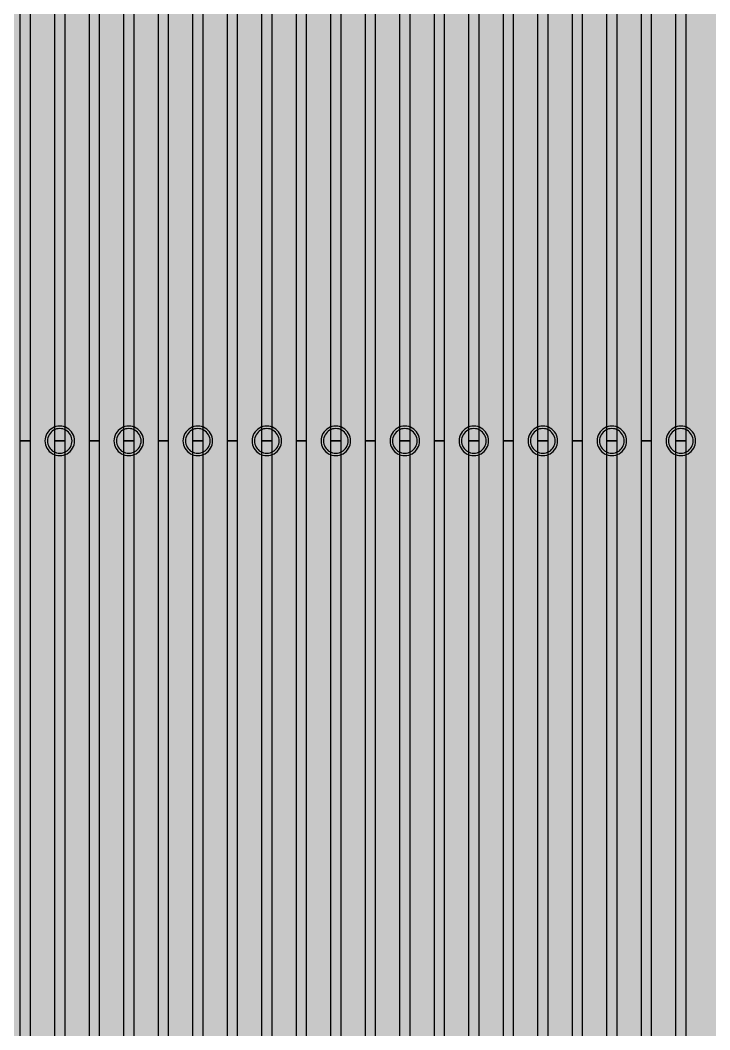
# Model space of a CAD drawing. Header units: metres. Extents: x -7231 to 10969, y -37556 to 1873.
# Drawn here: x 317.5 to 457.4, y -16751.3 to -16546.6 of the extents above; entities that cross this region are included whole.
import ezdxf

# ---------------------------------------------------------------- set-up
doc = ezdxf.new("R2010")
doc.units = ezdxf.units.M
for name, color, linetype in [('Metal1', 4, 'CONTINUOUS'), ('Metal2', 3, 'CONTINUOUS'), ('Polyimide', 7, 'CONTINUOUS')]:
    doc.layers.add(name, color=color, linetype=linetype)

msp = doc.modelspace()

# ---------------------------------------------------------------- hatches: boundary and pattern name
at = {"layer": 'Polyimide'}
msp.add_hatch(color=7, dxfattribs=at).paths.add_polyline_path([(4065.69, -468), (4066.67, -501.99), (4068.51, -535.99), (4071.41, -569.99), (4075.54, -603.99), (4081.04, -637.99), (4088.01, -671.99), (4096.52, -705.98), (4106.62, -739.98), (4118.33, -773.98), (4131.63, -807.98), (4146.49, -841.98), (4162.87, -875.98), (4180.68, -909.97), (4199.83, -943.97), (4220.22, -977.97), (4241.73, -1011.97), (4264.21, -1045.97), (4287.52, -1079.96), (4311.51, -1113.96), (4336.01, -1147.96), (4360.86, -1181.96), (4385.88, -1215.96), (4410.89, -1249.96), (4435.74, -1283.95), (4460.24, -1317.95), (4484.23, -1351.95), (4507.54, -1385.95), (4530.02, -1419.95), (4551.53, -1453.94), (4571.92, -1487.94), (4591.07, -1521.94), (4608.88, -1555.94), (4625.26, -1589.94), (4640.12, -1623.94), (4653.42, -1657.93), (4665.13, -1691.93), (4675.23, -1725.93), (4683.74, -1759.93), (4690.71, -1793.93), (4696.21, -1827.93), (4700.34, -1861.92), (4703.24, -1895.92), (4705.08, -1929.92), (4706.06, -1963.92), (4706.44, -1997.92), (4706.5, -2031.91), (4706.5, -4793.02), (4709.95, -4838.39), (4720.22, -4882.71), (4737.08, -4924.98), (4760.13, -4964.2), (4788.85, -4999.49), (4822.58, -5030.03), (4860.53, -5055.12), (4901.85, -5074.18), (4901.85, -5074.18), (4970.68, -5105.23), (5034.7, -5145.26), (5092.76, -5193.54), (5143.8, -5249.19), (5186.89, -5311.2), (5221.24, -5378.44), (5246.23, -5449.69), (5261.41, -5523.66), (5266.5, -5599), (5261.41, -5674.34), (5246.23, -5748.31), (5221.24, -5819.56), (5186.89, -5886.8), (5143.8, -5948.81), (5092.76, -6004.46), (5034.7, -6052.74), (4970.68, -6092.77), (4901.85, -6123.82), (4860.53, -6142.88), (4822.58, -6167.97), (4788.85, -6198.51), (4760.13, -6233.8), (4737.08, -6273.02), (4720.22, -6315.29), (4709.95, -6359.61), (4706.5, -6404.98), (4706.5, -9221.52), (4709.95, -9266.88), (4720.22, -9311.21), (4737.08, -9353.47), (4760.13, -9392.7), (4788.85, -9427.98), (4822.58, -9458.52), (4860.53, -9483.61), (4901.85, -9502.67), (4970.68, -9533.72), (5034.7, -9573.75), (5092.76, -9622.03), (5143.8, -9677.68), (5186.89, -9739.69), (5221.24, -9806.94), (5246.23, -9878.19), (5261.41, -9952.16), (5266.5, -10027.49), (5261.41, -10102.83), (5246.23, -10176.8), (5221.24, -10248.05), (5186.89, -10315.3), (5143.8, -10377.31), (5092.76, -10432.96), (5034.7, -10481.24), (4970.68, -10521.27), (4901.85, -10552.32), (4860.53, -10571.38), (4822.58, -10596.46), (4788.85, -10627), (4760.13, -10662.29), (4737.08, -10701.52), (4720.22, -10743.78), (4709.95, -10788.1), (4706.5, -10833.47), (4706.5, -13650.01), (4709.95, -13695.38), (4720.22, -13739.7), (4737.08, -13781.96), (4760.13, -13821.19), (4788.85, -13856.48), (4822.58, -13887.02), (4860.53, -13912.11), (4901.85, -13931.17), (4970.68, -13962.22), (5034.7, -14002.25), (5092.76, -14050.53), (5143.8, -14106.18), (5186.89, -14168.19), (5221.24, -14235.43), (5246.23, -14306.68), (5261.41, -14380.65), (5266.5, -14455.99), (5261.41, -14531.33), (5246.23, -14605.29), (5221.24, -14676.55), (5186.89, -14743.79), (5143.8, -14805.8), (5092.76, -14861.45), (5034.7, -14909.73), (4970.68, -14949.76), (4901.85, -14980.81), (4860.53, -14999.87), (4822.58, -15024.96), (4788.85, -15055.5), (4760.13, -15090.79), (4737.08, -15130.01), (4720.22, -15172.27), (4709.95, -15216.6), (4706.5, -15261.97), (4706.5, -15455.99), (4720.95, -15750.04), (4764.14, -16041.26), (4835.68, -16326.84), (4934.86, -16604.04), (5060.74, -16870.18), (5212.09, -17122.7), (5387.47, -17359.17), (5585.18, -17577.31), (5803.32, -17775.02), (6039.79, -17950.4), (6292.31, -18101.75), (6558.45, -18227.63), (6835.65, -18326.81), (7121.23, -18398.34), (7412.45, -18441.54), (7706.5, -18455.99), (9969.01, -18455.99), (10047.42, -18459.84), (10125.08, -18471.36), (10201.23, -18490.44), (10275.15, -18516.89), (10346.12, -18550.45), (10413.46, -18590.81), (10476.52, -18637.58), (10534.69, -18690.3), (10587.41, -18748.47), (10634.18, -18811.53), (10674.54, -18878.87), (10708.11, -18949.84), (10734.56, -19023.76), (10753.63, -19099.92), (10765.15, -19177.58), (10769.01, -19255.99), (10769.01, -20895.8), (10730.24, -20951.41), (10694.6, -21009.08), (10662.21, -21068.63), (10633.17, -21129.89), (10607.55, -21192.66), (10585.45, -21256.74), (10566.93, -21321.96), (10552.05, -21388.09), (10540.84, -21454.95), (10533.35, -21522.33), (10529.6, -21590.02), (10529.6, -21657.81), (10533.35, -21725.5), (10540.84, -21792.87), (10552.05, -21859.73), (10566.93, -21925.87), (10585.45, -21991.08), (10607.55, -22055.17), (10633.17, -22117.94), (10662.21, -22179.19), (10694.6, -22238.74), (10730.24, -22296.41), (10769.01, -22352.03), (10769.01, -32454.24), (10728.74, -32510.49), (10691.72, -32568.92), (10658.05, -32629.35), (10627.85, -32691.58), (10601.2, -32755.42), (10578.21, -32820.67), (10558.93, -32887.1), (10543.44, -32954.52), (10531.77, -33022.71), (10523.97, -33091.44), (10520.07, -33160.51), (10520.07, -33229.69), (10523.97, -33298.75), (10531.77, -33367.49), (10543.44, -33435.67), (10558.93, -33503.09), (10578.21, -33569.53), (10601.2, -33634.77), (10627.85, -33698.61), (10658.05, -33760.85), (10691.72, -33821.28), (10728.74, -33879.71), (10769.01, -33935.96), (10769.01, -36556), (10765.15, -36634.41), (10753.63, -36712.07), (10734.56, -36788.23), (10708.11, -36862.15), (10674.54, -36933.12), (10634.18, -37000.46), (10587.41, -37063.51), (10534.69, -37121.69), (10476.52, -37174.41), (10413.46, -37221.18), (10346.12, -37261.54), (10275.15, -37295.1), (10201.23, -37321.55), (10125.08, -37340.63), (10047.42, -37352.15), (9969.01, -37356), (-6231.01, -37356), (-6309.42, -37352.15), (-6387.08, -37340.63), (-6463.23, -37321.55), (-6537.15, -37295.1), (-6608.12, -37261.54), (-6675.46, -37221.18), (-6738.52, -37174.41), (-6796.69, -37121.69), (-6849.41, -37063.51), (-6896.18, -37000.46), (-6936.54, -36933.12), (-6970.11, -36862.15), (-6996.56, -36788.23), (-7015.63, -36712.07), (-7027.15, -36634.41), (-7031.01, -36556), (-7031.01, -33936), (-6990.74, -33879.75), (-6953.7, -33821.31), (-6920.03, -33760.88), (-6889.82, -33698.64), (-6863.18, -33634.8), (-6840.18, -33569.55), (-6820.9, -33503.11), (-6805.4, -33435.69), (-6793.74, -33367.49), (-6785.94, -33298.75), (-6782.03, -33229.68), (-6782.03, -33160.5), (-6785.94, -33091.43), (-6793.74, -33022.69), (-6805.4, -32954.5), (-6820.9, -32887.07), (-6840.18, -32820.63), (-6863.18, -32755.39), (-6889.82, -32691.54), (-6920.03, -32629.3), (-6953.7, -32568.87), (-6990.74, -32510.43), (-7031.01, -32454.18), (-7031.01, -22364.83), (-6990.74, -22308.58), (-6953.7, -22250.14), (-6920.03, -22189.71), (-6889.82, -22127.47), (-6863.18, -22063.62), (-6840.18, -21998.38), (-6820.9, -21931.94), (-6805.4, -21864.51), (-6793.74, -21796.32), (-6785.94, -21727.58), (-6782.03, -21658.51), (-6782.03, -21589.33), (-6785.94, -21520.26), (-6793.74, -21451.52), (-6805.4, -21383.32), (-6820.9, -21315.9), (-6840.18, -21249.46), (-6863.18, -21184.21), (-6889.82, -21120.37), (-6920.03, -21058.13), (-6953.7, -20997.7), (-6990.74, -20939.26), (-7031.01, -20883.01), (-7031.01, -19255.99), (-7027.15, -19177.58), (-7015.63, -19099.92), (-6996.56, -19023.76), (-6970.11, -18949.84), (-6936.54, -18878.87), (-6896.18, -18811.53), (-6849.41, -18748.47), (-6796.69, -18690.3), (-6738.52, -18637.58), (-6675.46, -18590.81), (-6608.12, -18550.45), (-6537.15, -18516.89), (-6463.23, -18490.44), (-6387.08, -18471.36), (-6309.42, -18459.84), (-6231.01, -18455.99), (-3968.5, -18455.99), (-3674.45, -18441.54), (-3383.23, -18398.34), (-3097.65, -18326.81), (-2820.45, -18227.63), (-2554.31, -18101.75), (-2301.79, -17950.4), (-2065.32, -17775.02), (-1847.18, -17577.31), (-1649.47, -17359.17), (-1474.09, -17122.7), (-1322.74, -16870.18), (-1196.86, -16604.04), (-1097.68, -16326.84), (-1026.14, -16041.26), (-982.95, -15750.04), (-968.5, -15455.99), (-968.5, -15261.97), (-971.95, -15216.6), (-982.22, -15172.27), (-999.08, -15130.01), (-1022.13, -15090.79), (-1050.85, -15055.5), (-1084.58, -15024.96), (-1122.53, -14999.87), (-1163.85, -14980.81), (-1232.68, -14949.76), (-1296.7, -14909.73), (-1354.76, -14861.45), (-1405.8, -14805.8), (-1448.89, -14743.79), (-1483.24, -14676.55), (-1508.23, -14605.29), (-1523.41, -14531.33), (-1528.5, -14455.99), (-1523.41, -14380.65), (-1508.23, -14306.68), (-1483.24, -14235.43), (-1448.89, -14168.19), (-1405.8, -14106.18), (-1354.76, -14050.53), (-1296.7, -14002.25), (-1232.68, -13962.22), (-1163.85, -13931.17), (-1122.53, -13912.11), (-1084.58, -13887.02), (-1050.85, -13856.48), (-1022.13, -13821.19), (-999.08, -13781.96), (-982.22, -13739.7), (-971.95, -13695.38), (-968.5, -13650.01), (-968.5, -12309.64), (-971.95, -12264.27), (-982.22, -12219.94), (-999.08, -12177.68), (-1022.13, -12138.46), (-1050.85, -12103.17), (-1084.58, -12072.63), (-1122.53, -12047.54), (-1163.85, -12028.48), (-1232.68, -11997.43), (-1296.7, -11957.4), (-1354.76, -11909.12), (-1405.8, -11853.47), (-1448.89, -11791.46), (-1483.24, -11724.22), (-1508.23, -11652.96), (-1523.41, -11579), (-1528.5, -11503.66), (-1523.41, -11428.32), (-1508.23, -11354.35), (-1483.24, -11283.1), (-1448.89, -11215.86), (-1405.8, -11153.85), (-1354.76, -11098.2), (-1296.7, -11049.92), (-1232.68, -11009.89), (-1163.85, -10978.84), (-1122.53, -10959.78), (-1084.58, -10934.69), (-1050.85, -10904.15), (-1022.13, -10868.86), (-999.08, -10829.63), (-982.22, -10787.37), (-971.95, -10743.05), (-968.5, -10697.68), (-968.5, -9357.31), (-971.95, -9311.94), (-982.22, -9267.62), (-999.08, -9225.35), (-1022.13, -9186.13), (-1050.85, -9150.84), (-1084.58, -9120.3), (-1122.53, -9095.21), (-1163.85, -9076.15), (-1163.85, -9076.15), (-1232.68, -9045.1), (-1296.7, -9005.07), (-1354.76, -8956.79), (-1405.8, -8901.14), (-1448.89, -8839.13), (-1483.24, -8771.89), (-1508.23, -8700.64), (-1523.41, -8626.67), (-1528.5, -8551.33), (-1523.41, -8475.99), (-1508.23, -8402.02), (-1483.24, -8330.77), (-1448.89, -8263.53), (-1405.8, -8201.52), (-1354.76, -8145.87), (-1296.7, -8097.59), (-1232.68, -8057.56), (-1163.85, -8026.51), (-1163.85, -8026.51), (-1122.53, -8007.45), (-1084.58, -7982.36), (-1050.85, -7951.82), (-1022.13, -7916.53), (-999.08, -7877.31), (-982.22, -7835.04), (-971.95, -7790.72), (-968.5, -7745.35), (-968.5, -6404.98), (-971.95, -6359.61), (-982.22, -6315.29), (-999.08, -6273.02), (-1022.13, -6233.8), (-1050.85, -6198.51), (-1084.58, -6167.97), (-1122.53, -6142.88), (-1163.85, -6123.82), (-1163.85, -6123.82), (-1232.68, -6092.77), (-1296.7, -6052.74), (-1354.76, -6004.46), (-1405.8, -5948.81), (-1448.89, -5886.8), (-1483.24, -5819.56), (-1508.23, -5748.31), (-1523.41, -5674.34), (-1528.5, -5599), (-1523.41, -5523.66), (-1508.23, -5449.69), (-1483.24, -5378.44), (-1448.89, -5311.2), (-1405.8, -5249.19), (-1354.76, -5193.54), (-1296.7, -5145.26), (-1232.68, -5105.23), (-1163.85, -5074.18), (-1163.85, -5074.18), (-1122.53, -5055.12), (-1084.58, -5030.03), (-1050.85, -4999.49), (-1022.13, -4964.2), (-999.08, -4924.98), (-982.22, -4882.71), (-971.95, -4838.39), (-968.5, -4793.02), (-968.5, -2031.91), (-968.44, -1997.92), (-968.06, -1963.92), (-967.05, -1929.92), (-965.18, -1895.92), (-962.22, -1861.92), (-958.01, -1827.93), (-952.41, -1793.93), (-945.31, -1759.93), (-936.64, -1725.93), (-926.35, -1691.93), (-914.43, -1657.93), (-900.88, -1623.94), (-885.74, -1589.94), (-869.05, -1555.94), (-850.91, -1521.94), (-831.4, -1487.94), (-810.63, -1453.94), (-788.72, -1419.95), (-765.82, -1385.95), (-742.07, -1351.95), (-717.63, -1317.95), (-692.67, -1283.95), (-667.36, -1249.96), (-641.88, -1215.96), (-616.39, -1181.96), (-591.08, -1147.96), (-566.12, -1113.96), (-541.68, -1079.96), (-517.93, -1045.97), (-495.03, -1011.97), (-473.12, -977.97), (-452.35, -943.97), (-432.84, -909.97), (-414.7, -875.98), (-398.01, -841.98), (-382.87, -807.98), (-369.32, -773.98), (-357.4, -739.98), (-347.11, -705.98), (-338.44, -671.99), (-331.34, -637.99), (-325.74, -603.99), (-321.53, -569.99), (-318.57, -535.99), (-316.7, -501.99), (-315.69, -468), (-315.31, -434), (-315.25, -400), (-315.25, 401), (-315.25, 451), (-315.25, 1644), (-270.25, 1644), (-270.03, 1637.13), (-269.35, 1630.29), (-268.23, 1623.52), (-266.67, 1616.82), (-264.68, 1610.25), (-262.26, 1603.82), (-259.42, 1597.56), (-256.18, 1591.5), (-252.55, 1585.67), (-248.55, 1580.08), (-244.19, 1574.77), (-239.5, 1569.75), (-234.48, 1565.06), (-229.17, 1560.7), (-223.58, 1556.7), (-217.75, 1553.07), (-211.69, 1549.83), (-205.43, 1546.99), (-199, 1544.57), (-192.43, 1542.58), (-185.73, 1541.02), (-178.96, 1539.9), (-172.12, 1539.22), (-165.25, 1539), (-158.38, 1539.22), (-151.54, 1539.9), (-144.77, 1541.02), (-138.07, 1542.58), (-131.5, 1544.57), (-125.07, 1546.99), (-118.81, 1549.83), (-112.75, 1553.07), (-106.92, 1556.7), (-101.33, 1560.7), (-96.02, 1565.06), (-91, 1569.75), (-86.31, 1574.77), (-81.95, 1580.08), (-77.95, 1585.67), (-74.32, 1591.5), (-71.08, 1597.56), (-68.24, 1603.82), (-65.82, 1610.25), (-63.83, 1616.82), (-62.27, 1623.52), (-61.15, 1630.29), (-60.47, 1637.13), (-60.25, 1644), (1853, 1644), (1853, 1573), (3815.25, 1573), (3815.46, 1579.54), (3816.11, 1586.05), (3817.17, 1592.51), (3818.66, 1598.88), (3820.56, 1605.14), (3822.86, 1611.27), (3825.56, 1617.23), (3828.65, 1623), (3832.1, 1628.56), (3835.91, 1633.88), (3840.07, 1638.93), (3844.54, 1643.71), (3849.32, 1648.18), (3854.37, 1652.34), (3859.69, 1656.15), (3865.25, 1659.6), (3871.02, 1662.69), (3876.98, 1665.39), (3883.11, 1667.69), (3889.37, 1669.59), (3895.74, 1671.08), (3902.2, 1672.14), (3908.71, 1672.79), (3915.25, 1673), (3921.79, 1672.79), (3928.3, 1672.14), (3934.76, 1671.08), (3941.13, 1669.59), (3947.39, 1667.69), (3953.52, 1665.39), (3959.48, 1662.69), (3965.25, 1659.6), (3970.81, 1656.15), (3976.13, 1652.34), (3981.18, 1648.18), (3985.96, 1643.71), (3990.43, 1638.93), (3994.59, 1633.88), (3998.4, 1628.56), (4001.85, 1623), (4004.94, 1617.23), (4007.64, 1611.27), (4009.94, 1605.14), (4011.84, 1598.88), (4013.33, 1592.51), (4014.39, 1586.05), (4015.04, 1579.54), (4015.25, 1573), (4065.25, 1573), (4065.25, 451), (4065.25, 401), (4065.25, -400), (4065.31, -434), (4065.69, -468)])

# ---------------------------------------------------------------- linework, layer by layer
at = {"layer": 'Metal1'}
for points in [[(319.5, -2032.1), (319.5, -16631.91), (317.5, -16631.91), (317.5, -2031.73)], [(326.5, -2032.1), (326.5, -16631.91), (324.5, -16631.91), (324.5, -2031.73)], [(333.5, -2032.1), (333.5, -16631.91), (331.5, -16631.91), (331.5, -2031.73)], [(340.5, -2032.1), (340.5, -16631.91), (338.5, -16631.91), (338.5, -2031.73)], [(347.5, -2032.1), (347.5, -16631.91), (345.5, -16631.91), (345.5, -2031.73)], [(354.5, -2032.09), (354.5, -16631.91), (352.5, -16631.91), (352.5, -2031.73)], [(361.5, -2032.09), (361.5, -16631.91), (359.5, -16631.91), (359.5, -2031.74)], [(368.5, -2032.09), (368.5, -16631.91), (366.5, -16631.91), (366.5, -2031.74)], [(375.5, -2032.09), (375.5, -16631.91), (373.5, -16631.91), (373.5, -2031.74)], [(382.5, -2032.09), (382.5, -16631.91), (380.5, -16631.91), (380.5, -2031.74)], [(389.5, -2032.09), (389.5, -16631.91), (387.5, -16631.91), (387.5, -2031.74)], [(396.5, -2032.09), (396.5, -16631.91), (394.5, -16631.91), (394.5, -2031.74)], [(403.5, -2032.09), (403.5, -16631.91), (401.5, -16631.91), (401.5, -2031.74)], [(410.5, -2032.09), (410.5, -16631.91), (408.5, -16631.91), (408.5, -2031.74)], [(417.5, -2032.09), (417.5, -16631.91), (415.5, -16631.91), (415.5, -2031.74)], [(424.5, -2032.08), (424.5, -16631.91), (422.5, -16631.91), (422.5, -2031.74)], [(431.5, -2032.08), (431.5, -16631.91), (429.5, -16631.91), (429.5, -2031.75)], [(438.5, -2032.08), (438.5, -16631.91), (436.5, -16631.91), (436.5, -2031.75)], [(445.5, -2032.08), (445.5, -16631.91), (443.5, -16631.91), (443.5, -2031.75)], [(452.5, -2032.08), (452.5, -16631.91), (450.5, -16631.91), (450.5, -2031.75)], [(416.21, -17789.95), (402.13, -17767.45), (388.05, -17744.95), (373.97, -17722.45), (359.89, -17699.95), (345.81, -17677.45), (331.73, -17654.95), (323.21, -17641.33), (317.5, -17621.44), (317.5, -16631.91), (319.5, -16631.91), (319.5, -17621.16), (325.05, -17640.5), (333.43, -17653.88), (347.51, -17676.39), (361.59, -17698.89), (375.67, -17721.39), (389.75, -17743.89), (403.83, -17766.39), (417.91, -17788.89)], [(429.32, -17789.95), (415.37, -17767.45), (401.41, -17744.95), (387.46, -17722.44), (373.51, -17699.94), (359.56, -17677.44), (345.6, -17654.94), (337.16, -17641.32), (331.5, -17621.46), (331.5, -16631.91), (333.5, -16631.91), (333.5, -17621.18), (339, -17640.51), (347.3, -17653.89), (361.26, -17676.39), (375.21, -17698.89), (389.16, -17721.39), (403.11, -17743.89), (417.07, -17766.39), (431.02, -17788.89)], [(442.43, -17789.94), (428.6, -17767.44), (414.78, -17744.94), (400.95, -17722.44), (387.12, -17699.94), (373.3, -17677.44), (359.47, -17654.94), (351.11, -17641.32), (345.5, -17621.49), (345.5, -16631.91), (347.5, -16631.91), (347.5, -17621.21), (352.95, -17640.51), (361.18, -17653.89), (375, -17676.39), (388.83, -17698.89), (402.65, -17721.39), (416.48, -17743.89), (430.31, -17766.4), (444.13, -17788.9)], [(455.53, -17789.94), (441.84, -17767.44), (428.14, -17744.94), (414.44, -17722.44), (400.74, -17699.94), (387.04, -17677.44), (373.34, -17654.94), (365.05, -17641.32), (359.5, -17621.52), (359.5, -16631.91), (361.5, -16631.91), (361.5, -17621.24), (366.91, -17640.51), (375.05, -17653.9), (388.75, -17676.4), (402.45, -17698.9), (416.15, -17721.4), (429.85, -17743.9), (443.54, -17766.4), (457.24, -17788.9)], [(468.64, -17789.94), (455.07, -17767.44), (441.5, -17744.93), (427.93, -17722.43), (414.36, -17699.93), (400.79, -17677.43), (387.22, -17654.93), (379, -17641.31), (373.5, -17621.54), (373.5, -16631.91), (375.5, -16631.91), (375.5, -17621.27), (380.86, -17640.52), (388.93, -17653.9), (402.5, -17676.4), (416.07, -17698.9), (429.64, -17721.4), (443.21, -17743.9), (456.78, -17766.4), (470.36, -17788.9)], [(481.75, -17789.93), (468.31, -17767.43), (454.86, -17744.93), (441.42, -17722.43), (427.97, -17699.93), (414.53, -17677.43), (401.09, -17654.93), (392.95, -17641.31), (387.5, -17621.57), (387.5, -16631.91), (389.5, -16631.91), (389.5, -17621.29), (394.81, -17640.52), (402.8, -17653.9), (416.25, -17676.4), (429.69, -17698.9), (443.14, -17721.4), (456.58, -17743.91), (470.02, -17766.41), (483.47, -17788.91)], [(494.86, -17789.93), (481.54, -17767.43), (468.22, -17744.93), (454.91, -17722.43), (441.59, -17699.93), (428.27, -17677.43), (414.96, -17654.92), (406.9, -17641.31), (401.5, -17621.59), (401.5, -16631.91), (403.5, -16631.91), (403.5, -17621.32), (408.76, -17640.52), (416.68, -17653.91), (429.99, -17676.41), (443.31, -17698.91), (456.63, -17721.41), (469.95, -17743.91), (483.26, -17766.41), (496.58, -17788.91)], [(507.97, -17789.93), (494.78, -17767.42), (481.59, -17744.92), (468.4, -17722.42), (455.21, -17699.92), (442.02, -17677.42), (428.83, -17654.92), (420.85, -17641.31), (415.5, -17621.62), (415.5, -16631.91), (417.5, -16631.91), (417.5, -17621.35), (422.71, -17640.52), (430.55, -17653.91), (443.74, -17676.41), (456.93, -17698.91), (470.12, -17721.41), (483.31, -17743.91), (496.5, -17766.41), (509.69, -17788.91)], [(521.07, -17789.92), (508.01, -17767.42), (494.95, -17744.92), (481.89, -17722.42), (468.82, -17699.92), (455.76, -17677.42), (442.7, -17654.92), (434.79, -17641.3), (429.5, -17621.64), (429.5, -16631.91), (431.5, -16631.91), (431.5, -17621.38), (436.66, -17640.53), (444.43, -17653.91), (457.49, -17676.41), (470.55, -17698.91), (483.62, -17721.42), (496.68, -17743.92), (509.74, -17766.42), (522.8, -17788.92)], [(534.18, -17789.92), (521.25, -17767.42), (508.31, -17744.92), (495.38, -17722.42), (482.44, -17699.92), (469.5, -17677.41), (456.57, -17654.91), (448.74, -17641.3), (443.5, -17621.66), (443.5, -16631.91), (445.5, -16631.91), (445.5, -17621.4), (450.61, -17640.53), (458.3, -17653.92), (471.24, -17676.42), (484.17, -17698.92), (497.11, -17721.42), (510.05, -17743.92), (522.98, -17766.42), (535.92, -17788.92)]]:
    msp.add_lwpolyline(points, dxfattribs=at)
for points in [[(328.5, -16631.91), (328.47, -16631.52), (328.4, -16631.14), (328.27, -16630.77), (328.1, -16630.41), (327.88, -16630.09), (327.62, -16629.79), (327.33, -16629.53), (327, -16629.32), (326.65, -16629.14), (326.28, -16629.02), (325.89, -16628.94), (325.5, -16628.91), (325.11, -16628.94), (324.72, -16629.02), (324.35, -16629.14), (324, -16629.32), (323.67, -16629.53), (323.38, -16629.79), (323.12, -16630.09), (322.9, -16630.41), (322.73, -16630.77), (322.6, -16631.14), (322.53, -16631.52), (322.5, -16631.91), (322.53, -16632.31), (322.6, -16632.69), (322.73, -16633.06), (322.9, -16633.41), (323.12, -16633.74), (323.38, -16634.04), (323.67, -16634.29), (324, -16634.51), (324.35, -16634.69), (324.72, -16634.81), (325.11, -16634.89), (325.5, -16634.91), (325.89, -16634.89), (326.28, -16634.81), (326.65, -16634.69), (327, -16634.51), (327.33, -16634.29), (327.62, -16634.04), (327.88, -16633.74), (328.1, -16633.41), (328.27, -16633.06), (328.4, -16632.69), (328.47, -16632.31), (328.5, -16631.91)], [(342.5, -16631.91), (342.47, -16631.52), (342.4, -16631.14), (342.27, -16630.77), (342.1, -16630.41), (341.88, -16630.09), (341.62, -16629.79), (341.33, -16629.53), (341, -16629.32), (340.65, -16629.14), (340.28, -16629.02), (339.89, -16628.94), (339.5, -16628.91), (339.11, -16628.94), (338.72, -16629.02), (338.35, -16629.14), (338, -16629.32), (337.67, -16629.53), (337.38, -16629.79), (337.12, -16630.09), (336.9, -16630.41), (336.73, -16630.77), (336.6, -16631.14), (336.53, -16631.52), (336.5, -16631.91), (336.53, -16632.31), (336.6, -16632.69), (336.73, -16633.06), (336.9, -16633.41), (337.12, -16633.74), (337.38, -16634.04), (337.67, -16634.29), (338, -16634.51), (338.35, -16634.69), (338.72, -16634.81), (339.11, -16634.89), (339.5, -16634.91), (339.89, -16634.89), (340.28, -16634.81), (340.65, -16634.69), (341, -16634.51), (341.33, -16634.29), (341.62, -16634.04), (341.88, -16633.74), (342.1, -16633.41), (342.27, -16633.06), (342.4, -16632.69), (342.47, -16632.31), (342.5, -16631.91)], [(356.5, -16631.91), (356.47, -16631.52), (356.4, -16631.14), (356.27, -16630.77), (356.1, -16630.41), (355.88, -16630.09), (355.62, -16629.79), (355.33, -16629.53), (355, -16629.32), (354.65, -16629.14), (354.28, -16629.02), (353.89, -16628.94), (353.5, -16628.91), (353.11, -16628.94), (352.72, -16629.02), (352.35, -16629.14), (352, -16629.32), (351.67, -16629.53), (351.38, -16629.79), (351.12, -16630.09), (350.9, -16630.41), (350.73, -16630.77), (350.6, -16631.14), (350.53, -16631.52), (350.5, -16631.91), (350.53, -16632.31), (350.6, -16632.69), (350.73, -16633.06), (350.9, -16633.41), (351.12, -16633.74), (351.38, -16634.04), (351.67, -16634.29), (352, -16634.51), (352.35, -16634.69), (352.72, -16634.81), (353.11, -16634.89), (353.5, -16634.91), (353.89, -16634.89), (354.28, -16634.81), (354.65, -16634.69), (355, -16634.51), (355.33, -16634.29), (355.62, -16634.04), (355.88, -16633.74), (356.1, -16633.41), (356.27, -16633.06), (356.4, -16632.69), (356.47, -16632.31), (356.5, -16631.91)], [(370.5, -16631.91), (370.47, -16631.52), (370.4, -16631.14), (370.27, -16630.77), (370.1, -16630.41), (369.88, -16630.09), (369.62, -16629.79), (369.33, -16629.53), (369, -16629.32), (368.65, -16629.14), (368.28, -16629.02), (367.89, -16628.94), (367.5, -16628.91), (367.11, -16628.94), (366.72, -16629.02), (366.35, -16629.14), (366, -16629.32), (365.67, -16629.53), (365.38, -16629.79), (365.12, -16630.09), (364.9, -16630.41), (364.73, -16630.77), (364.6, -16631.14), (364.53, -16631.52), (364.5, -16631.91), (364.53, -16632.31), (364.6, -16632.69), (364.73, -16633.06), (364.9, -16633.41), (365.12, -16633.74), (365.38, -16634.04), (365.67, -16634.29), (366, -16634.51), (366.35, -16634.69), (366.72, -16634.81), (367.11, -16634.89), (367.5, -16634.91), (367.89, -16634.89), (368.28, -16634.81), (368.65, -16634.69), (369, -16634.51), (369.33, -16634.29), (369.62, -16634.04), (369.88, -16633.74), (370.1, -16633.41), (370.27, -16633.06), (370.4, -16632.69), (370.47, -16632.31), (370.5, -16631.91)], [(384.5, -16631.91), (384.47, -16631.52), (384.4, -16631.14), (384.27, -16630.77), (384.1, -16630.41), (383.88, -16630.09), (383.62, -16629.79), (383.33, -16629.53), (383, -16629.32), (382.65, -16629.14), (382.28, -16629.02), (381.89, -16628.94), (381.5, -16628.91), (381.11, -16628.94), (380.72, -16629.02), (380.35, -16629.14), (380, -16629.32), (379.67, -16629.53), (379.38, -16629.79), (379.12, -16630.09), (378.9, -16630.41), (378.73, -16630.77), (378.6, -16631.14), (378.53, -16631.52), (378.5, -16631.91), (378.53, -16632.31), (378.6, -16632.69), (378.73, -16633.06), (378.9, -16633.41), (379.12, -16633.74), (379.38, -16634.04), (379.67, -16634.29), (380, -16634.51), (380.35, -16634.69), (380.72, -16634.81), (381.11, -16634.89), (381.5, -16634.91), (381.89, -16634.89), (382.28, -16634.81), (382.65, -16634.69), (383, -16634.51), (383.33, -16634.29), (383.62, -16634.04), (383.88, -16633.74), (384.1, -16633.41), (384.27, -16633.06), (384.4, -16632.69), (384.47, -16632.31), (384.5, -16631.91)], [(398.5, -16631.91), (398.47, -16631.52), (398.4, -16631.14), (398.27, -16630.77), (398.1, -16630.41), (397.88, -16630.09), (397.62, -16629.79), (397.33, -16629.53), (397, -16629.32), (396.65, -16629.14), (396.28, -16629.02), (395.89, -16628.94), (395.5, -16628.91), (395.11, -16628.94), (394.72, -16629.02), (394.35, -16629.14), (394, -16629.32), (393.67, -16629.53), (393.38, -16629.79), (393.12, -16630.09), (392.9, -16630.41), (392.73, -16630.77), (392.6, -16631.14), (392.53, -16631.52), (392.5, -16631.91), (392.53, -16632.31), (392.6, -16632.69), (392.73, -16633.06), (392.9, -16633.41), (393.12, -16633.74), (393.38, -16634.04), (393.67, -16634.29), (394, -16634.51), (394.35, -16634.69), (394.72, -16634.81), (395.11, -16634.89), (395.5, -16634.91), (395.89, -16634.89), (396.28, -16634.81), (396.65, -16634.69), (397, -16634.51), (397.33, -16634.29), (397.62, -16634.04), (397.88, -16633.74), (398.1, -16633.41), (398.27, -16633.06), (398.4, -16632.69), (398.47, -16632.31), (398.5, -16631.91)], [(412.5, -16631.91), (412.47, -16631.52), (412.4, -16631.14), (412.27, -16630.77), (412.1, -16630.41), (411.88, -16630.09), (411.62, -16629.79), (411.33, -16629.53), (411, -16629.32), (410.65, -16629.14), (410.28, -16629.02), (409.89, -16628.94), (409.5, -16628.91), (409.11, -16628.94), (408.72, -16629.02), (408.35, -16629.14), (408, -16629.32), (407.67, -16629.53), (407.38, -16629.79), (407.12, -16630.09), (406.9, -16630.41), (406.73, -16630.77), (406.6, -16631.14), (406.53, -16631.52), (406.5, -16631.91), (406.53, -16632.31), (406.6, -16632.69), (406.73, -16633.06), (406.9, -16633.41), (407.12, -16633.74), (407.38, -16634.04), (407.67, -16634.29), (408, -16634.51), (408.35, -16634.69), (408.72, -16634.81), (409.11, -16634.89), (409.5, -16634.91), (409.89, -16634.89), (410.28, -16634.81), (410.65, -16634.69), (411, -16634.51), (411.33, -16634.29), (411.62, -16634.04), (411.88, -16633.74), (412.1, -16633.41), (412.27, -16633.06), (412.4, -16632.69), (412.47, -16632.31), (412.5, -16631.91)], [(426.5, -16631.91), (426.47, -16631.52), (426.4, -16631.14), (426.27, -16630.77), (426.1, -16630.41), (425.88, -16630.09), (425.62, -16629.79), (425.33, -16629.53), (425, -16629.32), (424.65, -16629.14), (424.28, -16629.02), (423.89, -16628.94), (423.5, -16628.91), (423.11, -16628.94), (422.72, -16629.02), (422.35, -16629.14), (422, -16629.32), (421.67, -16629.53), (421.38, -16629.79), (421.12, -16630.09), (420.9, -16630.41), (420.73, -16630.77), (420.6, -16631.14), (420.53, -16631.52), (420.5, -16631.91), (420.53, -16632.31), (420.6, -16632.69), (420.73, -16633.06), (420.9, -16633.41), (421.12, -16633.74), (421.38, -16634.04), (421.67, -16634.29), (422, -16634.51), (422.35, -16634.69), (422.72, -16634.81), (423.11, -16634.89), (423.5, -16634.91), (423.89, -16634.89), (424.28, -16634.81), (424.65, -16634.69), (425, -16634.51), (425.33, -16634.29), (425.62, -16634.04), (425.88, -16633.74), (426.1, -16633.41), (426.27, -16633.06), (426.4, -16632.69), (426.47, -16632.31), (426.5, -16631.91)], [(440.5, -16631.91), (440.47, -16631.52), (440.4, -16631.14), (440.27, -16630.77), (440.1, -16630.41), (439.88, -16630.09), (439.62, -16629.79), (439.33, -16629.53), (439, -16629.32), (438.65, -16629.14), (438.28, -16629.02), (437.89, -16628.94), (437.5, -16628.91), (437.11, -16628.94), (436.72, -16629.02), (436.35, -16629.14), (436, -16629.32), (435.67, -16629.53), (435.38, -16629.79), (435.12, -16630.09), (434.9, -16630.41), (434.73, -16630.77), (434.6, -16631.14), (434.53, -16631.52), (434.5, -16631.91), (434.53, -16632.31), (434.6, -16632.69), (434.73, -16633.06), (434.9, -16633.41), (435.12, -16633.74), (435.38, -16634.04), (435.67, -16634.29), (436, -16634.51), (436.35, -16634.69), (436.72, -16634.81), (437.11, -16634.89), (437.5, -16634.91), (437.89, -16634.89), (438.28, -16634.81), (438.65, -16634.69), (439, -16634.51), (439.33, -16634.29), (439.62, -16634.04), (439.88, -16633.74), (440.1, -16633.41), (440.27, -16633.06), (440.4, -16632.69), (440.47, -16632.31), (440.5, -16631.91)], [(454.5, -16631.91), (454.47, -16631.52), (454.4, -16631.14), (454.27, -16630.77), (454.1, -16630.41), (453.88, -16630.09), (453.62, -16629.79), (453.33, -16629.53), (453, -16629.32), (452.65, -16629.14), (452.28, -16629.02), (451.89, -16628.94), (451.5, -16628.91), (451.11, -16628.94), (450.72, -16629.02), (450.35, -16629.14), (450, -16629.32), (449.67, -16629.53), (449.38, -16629.79), (449.12, -16630.09), (448.9, -16630.41), (448.73, -16630.77), (448.6, -16631.14), (448.53, -16631.52), (448.5, -16631.91), (448.53, -16632.31), (448.6, -16632.69), (448.73, -16633.06), (448.9, -16633.41), (449.12, -16633.74), (449.38, -16634.04), (449.67, -16634.29), (450, -16634.51), (450.35, -16634.69), (450.72, -16634.81), (451.11, -16634.89), (451.5, -16634.91), (451.89, -16634.89), (452.28, -16634.81), (452.65, -16634.69), (453, -16634.51), (453.33, -16634.29), (453.62, -16634.04), (453.88, -16633.74), (454.1, -16633.41), (454.27, -16633.06), (454.4, -16632.69), (454.47, -16632.31), (454.5, -16631.91)]]:
    msp.add_lwpolyline(points, close=True, dxfattribs=at)
at = {"layer": 'Metal2'}
for points in [[(328.5, -16631.91), (328.47, -16631.52), (328.4, -16631.14), (328.27, -16630.77), (328.1, -16630.41), (327.88, -16630.09), (327.62, -16629.79), (327.33, -16629.53), (327, -16629.32), (326.65, -16629.14), (326.28, -16629.02), (325.89, -16628.94), (325.5, -16628.91), (325.11, -16628.94), (324.72, -16629.02), (324.35, -16629.14), (324, -16629.32), (323.67, -16629.53), (323.38, -16629.79), (323.12, -16630.09), (322.9, -16630.41), (322.73, -16630.77), (322.6, -16631.14), (322.53, -16631.52), (322.5, -16631.91), (322.53, -16632.31), (322.6, -16632.69), (322.73, -16633.06), (322.9, -16633.41), (323.12, -16633.74), (323.38, -16634.04), (323.67, -16634.29), (324, -16634.51), (324.35, -16634.69), (324.72, -16634.81), (325.11, -16634.89), (325.5, -16634.91), (325.89, -16634.89), (326.28, -16634.81), (326.65, -16634.69), (327, -16634.51), (327.33, -16634.29), (327.62, -16634.04), (327.88, -16633.74), (328.1, -16633.41), (328.27, -16633.06), (328.4, -16632.69), (328.47, -16632.31), (328.5, -16631.91)], [(342.5, -16631.91), (342.47, -16631.52), (342.4, -16631.14), (342.27, -16630.77), (342.1, -16630.41), (341.88, -16630.09), (341.62, -16629.79), (341.33, -16629.53), (341, -16629.32), (340.65, -16629.14), (340.28, -16629.02), (339.89, -16628.94), (339.5, -16628.91), (339.11, -16628.94), (338.72, -16629.02), (338.35, -16629.14), (338, -16629.32), (337.67, -16629.53), (337.38, -16629.79), (337.12, -16630.09), (336.9, -16630.41), (336.73, -16630.77), (336.6, -16631.14), (336.53, -16631.52), (336.5, -16631.91), (336.53, -16632.31), (336.6, -16632.69), (336.73, -16633.06), (336.9, -16633.41), (337.12, -16633.74), (337.38, -16634.04), (337.67, -16634.29), (338, -16634.51), (338.35, -16634.69), (338.72, -16634.81), (339.11, -16634.89), (339.5, -16634.91), (339.89, -16634.89), (340.28, -16634.81), (340.65, -16634.69), (341, -16634.51), (341.33, -16634.29), (341.62, -16634.04), (341.88, -16633.74), (342.1, -16633.41), (342.27, -16633.06), (342.4, -16632.69), (342.47, -16632.31), (342.5, -16631.91)], [(356.5, -16631.91), (356.47, -16631.52), (356.4, -16631.14), (356.27, -16630.77), (356.1, -16630.41), (355.88, -16630.09), (355.62, -16629.79), (355.33, -16629.53), (355, -16629.32), (354.65, -16629.14), (354.28, -16629.02), (353.89, -16628.94), (353.5, -16628.91), (353.11, -16628.94), (352.72, -16629.02), (352.35, -16629.14), (352, -16629.32), (351.67, -16629.53), (351.38, -16629.79), (351.12, -16630.09), (350.9, -16630.41), (350.73, -16630.77), (350.6, -16631.14), (350.53, -16631.52), (350.5, -16631.91), (350.53, -16632.31), (350.6, -16632.69), (350.73, -16633.06), (350.9, -16633.41), (351.12, -16633.74), (351.38, -16634.04), (351.67, -16634.29), (352, -16634.51), (352.35, -16634.69), (352.72, -16634.81), (353.11, -16634.89), (353.5, -16634.91), (353.89, -16634.89), (354.28, -16634.81), (354.65, -16634.69), (355, -16634.51), (355.33, -16634.29), (355.62, -16634.04), (355.88, -16633.74), (356.1, -16633.41), (356.27, -16633.06), (356.4, -16632.69), (356.47, -16632.31), (356.5, -16631.91)], [(370.5, -16631.91), (370.47, -16631.52), (370.4, -16631.14), (370.27, -16630.77), (370.1, -16630.41), (369.88, -16630.09), (369.62, -16629.79), (369.33, -16629.53), (369, -16629.32), (368.65, -16629.14), (368.28, -16629.02), (367.89, -16628.94), (367.5, -16628.91), (367.11, -16628.94), (366.72, -16629.02), (366.35, -16629.14), (366, -16629.32), (365.67, -16629.53), (365.38, -16629.79), (365.12, -16630.09), (364.9, -16630.41), (364.73, -16630.77), (364.6, -16631.14), (364.53, -16631.52), (364.5, -16631.91), (364.53, -16632.31), (364.6, -16632.69), (364.73, -16633.06), (364.9, -16633.41), (365.12, -16633.74), (365.38, -16634.04), (365.67, -16634.29), (366, -16634.51), (366.35, -16634.69), (366.72, -16634.81), (367.11, -16634.89), (367.5, -16634.91), (367.89, -16634.89), (368.28, -16634.81), (368.65, -16634.69), (369, -16634.51), (369.33, -16634.29), (369.62, -16634.04), (369.88, -16633.74), (370.1, -16633.41), (370.27, -16633.06), (370.4, -16632.69), (370.47, -16632.31), (370.5, -16631.91)], [(384.5, -16631.91), (384.47, -16631.52), (384.4, -16631.14), (384.27, -16630.77), (384.1, -16630.41), (383.88, -16630.09), (383.62, -16629.79), (383.33, -16629.53), (383, -16629.32), (382.65, -16629.14), (382.28, -16629.02), (381.89, -16628.94), (381.5, -16628.91), (381.11, -16628.94), (380.72, -16629.02), (380.35, -16629.14), (380, -16629.32), (379.67, -16629.53), (379.38, -16629.79), (379.12, -16630.09), (378.9, -16630.41), (378.73, -16630.77), (378.6, -16631.14), (378.53, -16631.52), (378.5, -16631.91), (378.53, -16632.31), (378.6, -16632.69), (378.73, -16633.06), (378.9, -16633.41), (379.12, -16633.74), (379.38, -16634.04), (379.67, -16634.29), (380, -16634.51), (380.35, -16634.69), (380.72, -16634.81), (381.11, -16634.89), (381.5, -16634.91), (381.89, -16634.89), (382.28, -16634.81), (382.65, -16634.69), (383, -16634.51), (383.33, -16634.29), (383.62, -16634.04), (383.88, -16633.74), (384.1, -16633.41), (384.27, -16633.06), (384.4, -16632.69), (384.47, -16632.31), (384.5, -16631.91)], [(398.5, -16631.91), (398.47, -16631.52), (398.4, -16631.14), (398.27, -16630.77), (398.1, -16630.41), (397.88, -16630.09), (397.62, -16629.79), (397.33, -16629.53), (397, -16629.32), (396.65, -16629.14), (396.28, -16629.02), (395.89, -16628.94), (395.5, -16628.91), (395.11, -16628.94), (394.72, -16629.02), (394.35, -16629.14), (394, -16629.32), (393.67, -16629.53), (393.38, -16629.79), (393.12, -16630.09), (392.9, -16630.41), (392.73, -16630.77), (392.6, -16631.14), (392.53, -16631.52), (392.5, -16631.91), (392.53, -16632.31), (392.6, -16632.69), (392.73, -16633.06), (392.9, -16633.41), (393.12, -16633.74), (393.38, -16634.04), (393.67, -16634.29), (394, -16634.51), (394.35, -16634.69), (394.72, -16634.81), (395.11, -16634.89), (395.5, -16634.91), (395.89, -16634.89), (396.28, -16634.81), (396.65, -16634.69), (397, -16634.51), (397.33, -16634.29), (397.62, -16634.04), (397.88, -16633.74), (398.1, -16633.41), (398.27, -16633.06), (398.4, -16632.69), (398.47, -16632.31), (398.5, -16631.91)], [(412.5, -16631.91), (412.47, -16631.52), (412.4, -16631.14), (412.27, -16630.77), (412.1, -16630.41), (411.88, -16630.09), (411.62, -16629.79), (411.33, -16629.53), (411, -16629.32), (410.65, -16629.14), (410.28, -16629.02), (409.89, -16628.94), (409.5, -16628.91), (409.11, -16628.94), (408.72, -16629.02), (408.35, -16629.14), (408, -16629.32), (407.67, -16629.53), (407.38, -16629.79), (407.12, -16630.09), (406.9, -16630.41), (406.73, -16630.77), (406.6, -16631.14), (406.53, -16631.52), (406.5, -16631.91), (406.53, -16632.31), (406.6, -16632.69), (406.73, -16633.06), (406.9, -16633.41), (407.12, -16633.74), (407.38, -16634.04), (407.67, -16634.29), (408, -16634.51), (408.35, -16634.69), (408.72, -16634.81), (409.11, -16634.89), (409.5, -16634.91), (409.89, -16634.89), (410.28, -16634.81), (410.65, -16634.69), (411, -16634.51), (411.33, -16634.29), (411.62, -16634.04), (411.88, -16633.74), (412.1, -16633.41), (412.27, -16633.06), (412.4, -16632.69), (412.47, -16632.31), (412.5, -16631.91)], [(426.5, -16631.91), (426.47, -16631.52), (426.4, -16631.14), (426.27, -16630.77), (426.1, -16630.41), (425.88, -16630.09), (425.62, -16629.79), (425.33, -16629.53), (425, -16629.32), (424.65, -16629.14), (424.28, -16629.02), (423.89, -16628.94), (423.5, -16628.91), (423.11, -16628.94), (422.72, -16629.02), (422.35, -16629.14), (422, -16629.32), (421.67, -16629.53), (421.38, -16629.79), (421.12, -16630.09), (420.9, -16630.41), (420.73, -16630.77), (420.6, -16631.14), (420.53, -16631.52), (420.5, -16631.91), (420.53, -16632.31), (420.6, -16632.69), (420.73, -16633.06), (420.9, -16633.41), (421.12, -16633.74), (421.38, -16634.04), (421.67, -16634.29), (422, -16634.51), (422.35, -16634.69), (422.72, -16634.81), (423.11, -16634.89), (423.5, -16634.91), (423.89, -16634.89), (424.28, -16634.81), (424.65, -16634.69), (425, -16634.51), (425.33, -16634.29), (425.62, -16634.04), (425.88, -16633.74), (426.1, -16633.41), (426.27, -16633.06), (426.4, -16632.69), (426.47, -16632.31), (426.5, -16631.91)], [(440.5, -16631.91), (440.47, -16631.52), (440.4, -16631.14), (440.27, -16630.77), (440.1, -16630.41), (439.88, -16630.09), (439.62, -16629.79), (439.33, -16629.53), (439, -16629.32), (438.65, -16629.14), (438.28, -16629.02), (437.89, -16628.94), (437.5, -16628.91), (437.11, -16628.94), (436.72, -16629.02), (436.35, -16629.14), (436, -16629.32), (435.67, -16629.53), (435.38, -16629.79), (435.12, -16630.09), (434.9, -16630.41), (434.73, -16630.77), (434.6, -16631.14), (434.53, -16631.52), (434.5, -16631.91), (434.53, -16632.31), (434.6, -16632.69), (434.73, -16633.06), (434.9, -16633.41), (435.12, -16633.74), (435.38, -16634.04), (435.67, -16634.29), (436, -16634.51), (436.35, -16634.69), (436.72, -16634.81), (437.11, -16634.89), (437.5, -16634.91), (437.89, -16634.89), (438.28, -16634.81), (438.65, -16634.69), (439, -16634.51), (439.33, -16634.29), (439.62, -16634.04), (439.88, -16633.74), (440.1, -16633.41), (440.27, -16633.06), (440.4, -16632.69), (440.47, -16632.31), (440.5, -16631.91)], [(454.5, -16631.91), (454.47, -16631.52), (454.4, -16631.14), (454.27, -16630.77), (454.1, -16630.41), (453.88, -16630.09), (453.62, -16629.79), (453.33, -16629.53), (453, -16629.32), (452.65, -16629.14), (452.28, -16629.02), (451.89, -16628.94), (451.5, -16628.91), (451.11, -16628.94), (450.72, -16629.02), (450.35, -16629.14), (450, -16629.32), (449.67, -16629.53), (449.38, -16629.79), (449.12, -16630.09), (448.9, -16630.41), (448.73, -16630.77), (448.6, -16631.14), (448.53, -16631.52), (448.5, -16631.91), (448.53, -16632.31), (448.6, -16632.69), (448.73, -16633.06), (448.9, -16633.41), (449.12, -16633.74), (449.38, -16634.04), (449.67, -16634.29), (450, -16634.51), (450.35, -16634.69), (450.72, -16634.81), (451.11, -16634.89), (451.5, -16634.91), (451.89, -16634.89), (452.28, -16634.81), (452.65, -16634.69), (453, -16634.51), (453.33, -16634.29), (453.62, -16634.04), (453.88, -16633.74), (454.1, -16633.41), (454.27, -16633.06), (454.4, -16632.69), (454.47, -16632.31), (454.5, -16631.91)]]:
    msp.add_lwpolyline(points, close=True, dxfattribs=at)
for points in [[(422.77, -17789.95), (408.75, -17767.45), (394.73, -17744.95), (380.72, -17722.45), (366.7, -17699.95), (352.68, -17677.44), (338.67, -17654.94), (330.18, -17641.32), (324.5, -17621.45), (324.5, -16631.91), (326.5, -16631.91), (326.5, -17621.17), (332.03, -17640.51), (340.37, -17653.89), (354.38, -17676.39), (368.4, -17698.89), (382.41, -17721.39), (396.43, -17743.89), (410.45, -17766.39), (424.46, -17788.89)], [(435.87, -17789.94), (421.98, -17767.44), (408.09, -17744.94), (394.21, -17722.44), (380.32, -17699.94), (366.43, -17677.44), (352.54, -17654.94), (344.13, -17641.32), (338.5, -17621.48), (338.5, -16631.91), (340.5, -16631.91), (340.5, -17621.2), (345.98, -17640.51), (354.24, -17653.89), (368.13, -17676.39), (382.02, -17698.89), (395.91, -17721.39), (409.8, -17743.89), (423.69, -17766.39), (437.57, -17788.89)], [(448.98, -17789.94), (435.22, -17767.44), (421.46, -17744.94), (407.69, -17722.44), (393.93, -17699.94), (380.17, -17677.44), (366.41, -17654.94), (358.08, -17641.32), (352.5, -17621.5), (352.5, -16631.91), (354.5, -16631.91), (354.5, -17621.23), (359.93, -17640.51), (368.12, -17653.89), (381.88, -17676.39), (395.64, -17698.89), (409.4, -17721.4), (423.16, -17743.9), (436.93, -17766.4), (450.69, -17788.9)], [(462.09, -17789.94), (448.45, -17767.44), (434.82, -17744.94), (421.18, -17722.44), (407.55, -17699.93), (393.91, -17677.43), (380.28, -17654.93), (372.03, -17641.32), (366.5, -17621.53), (366.5, -16631.91), (368.5, -16631.91), (368.5, -17621.25), (373.88, -17640.51), (381.99, -17653.9), (395.62, -17676.4), (409.26, -17698.9), (422.89, -17721.4), (436.53, -17743.9), (450.16, -17766.4), (463.8, -17788.9)], [(475.2, -17789.93), (461.69, -17767.43), (448.18, -17744.93), (434.67, -17722.43), (421.17, -17699.93), (407.66, -17677.43), (394.15, -17654.93), (385.98, -17641.31), (380.5, -17621.55), (380.5, -16631.91), (382.5, -16631.91), (382.5, -17621.28), (387.83, -17640.52), (395.87, -17653.9), (409.37, -17676.4), (422.88, -17698.9), (436.39, -17721.4), (449.9, -17743.9), (463.4, -17766.4), (476.91, -17788.9)], [(488.3, -17789.93), (474.92, -17767.43), (461.54, -17744.93), (448.16, -17722.43), (434.78, -17699.93), (421.4, -17677.43), (408.02, -17654.93), (399.92, -17641.31), (394.5, -17621.58), (394.5, -16631.91), (396.5, -16631.91), (396.5, -17621.31), (401.78, -17640.52), (409.74, -17653.9), (423.12, -17676.4), (436.5, -17698.91), (449.88, -17721.41), (463.26, -17743.91), (476.64, -17766.41), (490.02, -17788.91)], [(501.41, -17789.93), (488.16, -17767.43), (474.91, -17744.93), (461.65, -17722.42), (448.4, -17699.92), (435.15, -17677.42), (421.89, -17654.92), (413.87, -17641.31), (408.5, -17621.6), (408.5, -16631.91), (410.5, -16631.91), (410.5, -17621.34), (415.73, -17640.52), (423.62, -17653.91), (436.87, -17676.41), (450.12, -17698.91), (463.38, -17721.41), (476.63, -17743.91), (489.88, -17766.41), (503.14, -17788.91)], [(514.52, -17789.92), (501.39, -17767.42), (488.27, -17744.92), (475.14, -17722.42), (462.02, -17699.92), (448.89, -17677.42), (435.76, -17654.92), (427.82, -17641.3), (422.5, -17621.63), (422.5, -16631.91), (424.5, -16631.91), (424.5, -17621.36), (429.68, -17640.53), (437.49, -17653.91), (450.62, -17676.41), (463.74, -17698.91), (476.87, -17721.41), (490, -17743.91), (503.12, -17766.41), (516.25, -17788.92)], [(527.63, -17789.92), (514.63, -17767.42), (501.63, -17744.92), (488.63, -17722.42), (475.63, -17699.92), (462.63, -17677.42), (449.63, -17654.92), (441.77, -17641.3), (436.5, -17621.65), (436.5, -16631.91), (438.5, -16631.91), (438.5, -17621.39), (443.63, -17640.53), (451.37, -17653.92), (464.36, -17676.42), (477.36, -17698.92), (490.36, -17721.42), (503.36, -17743.92), (516.36, -17766.42), (529.36, -17788.92)], [(540.74, -17789.92), (527.86, -17767.42), (514.99, -17744.91), (502.12, -17722.41), (489.25, -17699.91), (476.38, -17677.41), (463.5, -17654.91), (455.72, -17641.3), (450.5, -17621.68), (450.5, -16631.91), (452.5, -16631.91), (452.5, -17621.42), (457.58, -17640.53), (465.24, -17653.92), (478.11, -17676.42), (490.98, -17698.92), (503.86, -17721.42), (516.73, -17743.92), (529.6, -17766.42), (542.47, -17788.92)]]:
    msp.add_lwpolyline(points, dxfattribs=at)
at = {"layer": 'Via'}
for points in [[(328, -16631.91), (327.98, -16631.59), (327.91, -16631.27), (327.81, -16630.96), (327.67, -16630.66), (327.48, -16630.39), (327.27, -16630.15), (327.02, -16629.93), (326.75, -16629.75), (326.46, -16629.6), (326.15, -16629.5), (325.83, -16629.44), (325.5, -16629.41), (325.17, -16629.44), (324.85, -16629.5), (324.54, -16629.6), (324.25, -16629.75), (323.98, -16629.93), (323.73, -16630.15), (323.52, -16630.39), (323.33, -16630.66), (323.19, -16630.96), (323.09, -16631.27), (323.02, -16631.59), (323, -16631.91), (323.02, -16632.24), (323.09, -16632.56), (323.19, -16632.87), (323.33, -16633.16), (323.52, -16633.44), (323.73, -16633.68), (323.98, -16633.9), (324.25, -16634.08), (324.54, -16634.22), (324.85, -16634.33), (325.17, -16634.39), (325.5, -16634.41), (325.83, -16634.39), (326.15, -16634.33), (326.46, -16634.22), (326.75, -16634.08), (327.02, -16633.9), (327.27, -16633.68), (327.48, -16633.44), (327.67, -16633.16), (327.81, -16632.87), (327.91, -16632.56), (327.98, -16632.24), (328, -16631.91)], [(342, -16631.91), (341.98, -16631.59), (341.91, -16631.27), (341.81, -16630.96), (341.67, -16630.66), (341.48, -16630.39), (341.27, -16630.15), (341.02, -16629.93), (340.75, -16629.75), (340.46, -16629.6), (340.15, -16629.5), (339.83, -16629.44), (339.5, -16629.41), (339.17, -16629.44), (338.85, -16629.5), (338.54, -16629.6), (338.25, -16629.75), (337.98, -16629.93), (337.73, -16630.15), (337.52, -16630.39), (337.33, -16630.66), (337.19, -16630.96), (337.09, -16631.27), (337.02, -16631.59), (337, -16631.91), (337.02, -16632.24), (337.09, -16632.56), (337.19, -16632.87), (337.33, -16633.16), (337.52, -16633.44), (337.73, -16633.68), (337.98, -16633.9), (338.25, -16634.08), (338.54, -16634.22), (338.85, -16634.33), (339.17, -16634.39), (339.5, -16634.41), (339.83, -16634.39), (340.15, -16634.33), (340.46, -16634.22), (340.75, -16634.08), (341.02, -16633.9), (341.27, -16633.68), (341.48, -16633.44), (341.67, -16633.16), (341.81, -16632.87), (341.91, -16632.56), (341.98, -16632.24), (342, -16631.91)], [(356, -16631.91), (355.98, -16631.59), (355.91, -16631.27), (355.81, -16630.96), (355.67, -16630.66), (355.48, -16630.39), (355.27, -16630.15), (355.02, -16629.93), (354.75, -16629.75), (354.46, -16629.6), (354.15, -16629.5), (353.83, -16629.44), (353.5, -16629.41), (353.17, -16629.44), (352.85, -16629.5), (352.54, -16629.6), (352.25, -16629.75), (351.98, -16629.93), (351.73, -16630.15), (351.52, -16630.39), (351.33, -16630.66), (351.19, -16630.96), (351.09, -16631.27), (351.02, -16631.59), (351, -16631.91), (351.02, -16632.24), (351.09, -16632.56), (351.19, -16632.87), (351.33, -16633.16), (351.52, -16633.44), (351.73, -16633.68), (351.98, -16633.9), (352.25, -16634.08), (352.54, -16634.22), (352.85, -16634.33), (353.17, -16634.39), (353.5, -16634.41), (353.83, -16634.39), (354.15, -16634.33), (354.46, -16634.22), (354.75, -16634.08), (355.02, -16633.9), (355.27, -16633.68), (355.48, -16633.44), (355.67, -16633.16), (355.81, -16632.87), (355.91, -16632.56), (355.98, -16632.24), (356, -16631.91)], [(370, -16631.91), (369.98, -16631.59), (369.91, -16631.27), (369.81, -16630.96), (369.67, -16630.66), (369.48, -16630.39), (369.27, -16630.15), (369.02, -16629.93), (368.75, -16629.75), (368.46, -16629.6), (368.15, -16629.5), (367.83, -16629.44), (367.5, -16629.41), (367.17, -16629.44), (366.85, -16629.5), (366.54, -16629.6), (366.25, -16629.75), (365.98, -16629.93), (365.73, -16630.15), (365.52, -16630.39), (365.33, -16630.66), (365.19, -16630.96), (365.09, -16631.27), (365.02, -16631.59), (365, -16631.91), (365.02, -16632.24), (365.09, -16632.56), (365.19, -16632.87), (365.33, -16633.16), (365.52, -16633.44), (365.73, -16633.68), (365.98, -16633.9), (366.25, -16634.08), (366.54, -16634.22), (366.85, -16634.33), (367.17, -16634.39), (367.5, -16634.41), (367.83, -16634.39), (368.15, -16634.33), (368.46, -16634.22), (368.75, -16634.08), (369.02, -16633.9), (369.27, -16633.68), (369.48, -16633.44), (369.67, -16633.16), (369.81, -16632.87), (369.91, -16632.56), (369.98, -16632.24), (370, -16631.91)], [(384, -16631.91), (383.98, -16631.59), (383.91, -16631.27), (383.81, -16630.96), (383.67, -16630.66), (383.48, -16630.39), (383.27, -16630.15), (383.02, -16629.93), (382.75, -16629.75), (382.46, -16629.6), (382.15, -16629.5), (381.83, -16629.44), (381.5, -16629.41), (381.17, -16629.44), (380.85, -16629.5), (380.54, -16629.6), (380.25, -16629.75), (379.98, -16629.93), (379.73, -16630.15), (379.52, -16630.39), (379.33, -16630.66), (379.19, -16630.96), (379.09, -16631.27), (379.02, -16631.59), (379, -16631.91), (379.02, -16632.24), (379.09, -16632.56), (379.19, -16632.87), (379.33, -16633.16), (379.52, -16633.44), (379.73, -16633.68), (379.98, -16633.9), (380.25, -16634.08), (380.54, -16634.22), (380.85, -16634.33), (381.17, -16634.39), (381.5, -16634.41), (381.83, -16634.39), (382.15, -16634.33), (382.46, -16634.22), (382.75, -16634.08), (383.02, -16633.9), (383.27, -16633.68), (383.48, -16633.44), (383.67, -16633.16), (383.81, -16632.87), (383.91, -16632.56), (383.98, -16632.24), (384, -16631.91)], [(398, -16631.91), (397.98, -16631.59), (397.91, -16631.27), (397.81, -16630.96), (397.67, -16630.66), (397.48, -16630.39), (397.27, -16630.15), (397.02, -16629.93), (396.75, -16629.75), (396.46, -16629.6), (396.15, -16629.5), (395.83, -16629.44), (395.5, -16629.41), (395.17, -16629.44), (394.85, -16629.5), (394.54, -16629.6), (394.25, -16629.75), (393.98, -16629.93), (393.73, -16630.15), (393.52, -16630.39), (393.33, -16630.66), (393.19, -16630.96), (393.09, -16631.27), (393.02, -16631.59), (393, -16631.91), (393.02, -16632.24), (393.09, -16632.56), (393.19, -16632.87), (393.33, -16633.16), (393.52, -16633.44), (393.73, -16633.68), (393.98, -16633.9), (394.25, -16634.08), (394.54, -16634.22), (394.85, -16634.33), (395.17, -16634.39), (395.5, -16634.41), (395.83, -16634.39), (396.15, -16634.33), (396.46, -16634.22), (396.75, -16634.08), (397.02, -16633.9), (397.27, -16633.68), (397.48, -16633.44), (397.67, -16633.16), (397.81, -16632.87), (397.91, -16632.56), (397.98, -16632.24), (398, -16631.91)], [(412, -16631.91), (411.98, -16631.59), (411.91, -16631.27), (411.81, -16630.96), (411.67, -16630.66), (411.48, -16630.39), (411.27, -16630.15), (411.02, -16629.93), (410.75, -16629.75), (410.46, -16629.6), (410.15, -16629.5), (409.83, -16629.44), (409.5, -16629.41), (409.17, -16629.44), (408.85, -16629.5), (408.54, -16629.6), (408.25, -16629.75), (407.98, -16629.93), (407.73, -16630.15), (407.52, -16630.39), (407.33, -16630.66), (407.19, -16630.96), (407.09, -16631.27), (407.02, -16631.59), (407, -16631.91), (407.02, -16632.24), (407.09, -16632.56), (407.19, -16632.87), (407.33, -16633.16), (407.52, -16633.44), (407.73, -16633.68), (407.98, -16633.9), (408.25, -16634.08), (408.54, -16634.22), (408.85, -16634.33), (409.17, -16634.39), (409.5, -16634.41), (409.83, -16634.39), (410.15, -16634.33), (410.46, -16634.22), (410.75, -16634.08), (411.02, -16633.9), (411.27, -16633.68), (411.48, -16633.44), (411.67, -16633.16), (411.81, -16632.87), (411.91, -16632.56), (411.98, -16632.24), (412, -16631.91)], [(426, -16631.91), (425.98, -16631.59), (425.91, -16631.27), (425.81, -16630.96), (425.67, -16630.66), (425.48, -16630.39), (425.27, -16630.15), (425.02, -16629.93), (424.75, -16629.75), (424.46, -16629.6), (424.15, -16629.5), (423.83, -16629.44), (423.5, -16629.41), (423.17, -16629.44), (422.85, -16629.5), (422.54, -16629.6), (422.25, -16629.75), (421.98, -16629.93), (421.73, -16630.15), (421.52, -16630.39), (421.33, -16630.66), (421.19, -16630.96), (421.09, -16631.27), (421.02, -16631.59), (421, -16631.91), (421.02, -16632.24), (421.09, -16632.56), (421.19, -16632.87), (421.33, -16633.16), (421.52, -16633.44), (421.73, -16633.68), (421.98, -16633.9), (422.25, -16634.08), (422.54, -16634.22), (422.85, -16634.33), (423.17, -16634.39), (423.5, -16634.41), (423.83, -16634.39), (424.15, -16634.33), (424.46, -16634.22), (424.75, -16634.08), (425.02, -16633.9), (425.27, -16633.68), (425.48, -16633.44), (425.67, -16633.16), (425.81, -16632.87), (425.91, -16632.56), (425.98, -16632.24), (426, -16631.91)], [(440, -16631.91), (439.98, -16631.59), (439.91, -16631.27), (439.81, -16630.96), (439.67, -16630.66), (439.48, -16630.39), (439.27, -16630.15), (439.02, -16629.93), (438.75, -16629.75), (438.46, -16629.6), (438.15, -16629.5), (437.83, -16629.44), (437.5, -16629.41), (437.17, -16629.44), (436.85, -16629.5), (436.54, -16629.6), (436.25, -16629.75), (435.98, -16629.93), (435.73, -16630.15), (435.52, -16630.39), (435.33, -16630.66), (435.19, -16630.96), (435.09, -16631.27), (435.02, -16631.59), (435, -16631.91), (435.02, -16632.24), (435.09, -16632.56), (435.19, -16632.87), (435.33, -16633.16), (435.52, -16633.44), (435.73, -16633.68), (435.98, -16633.9), (436.25, -16634.08), (436.54, -16634.22), (436.85, -16634.33), (437.17, -16634.39), (437.5, -16634.41), (437.83, -16634.39), (438.15, -16634.33), (438.46, -16634.22), (438.75, -16634.08), (439.02, -16633.9), (439.27, -16633.68), (439.48, -16633.44), (439.67, -16633.16), (439.81, -16632.87), (439.91, -16632.56), (439.98, -16632.24), (440, -16631.91)], [(454, -16631.91), (453.98, -16631.59), (453.91, -16631.27), (453.81, -16630.96), (453.67, -16630.66), (453.48, -16630.39), (453.27, -16630.15), (453.02, -16629.93), (452.75, -16629.75), (452.46, -16629.6), (452.15, -16629.5), (451.83, -16629.44), (451.5, -16629.41), (451.17, -16629.44), (450.85, -16629.5), (450.54, -16629.6), (450.25, -16629.75), (449.98, -16629.93), (449.73, -16630.15), (449.52, -16630.39), (449.33, -16630.66), (449.19, -16630.96), (449.09, -16631.27), (449.02, -16631.59), (449, -16631.91), (449.02, -16632.24), (449.09, -16632.56), (449.19, -16632.87), (449.33, -16633.16), (449.52, -16633.44), (449.73, -16633.68), (449.98, -16633.9), (450.25, -16634.08), (450.54, -16634.22), (450.85, -16634.33), (451.17, -16634.39), (451.5, -16634.41), (451.83, -16634.39), (452.15, -16634.33), (452.46, -16634.22), (452.75, -16634.08), (453.02, -16633.9), (453.27, -16633.68), (453.48, -16633.44), (453.67, -16633.16), (453.81, -16632.87), (453.91, -16632.56), (453.98, -16632.24), (454, -16631.91)]]:
    msp.add_lwpolyline(points, close=True, dxfattribs=at)

doc.saveas('drawing.dxf')
